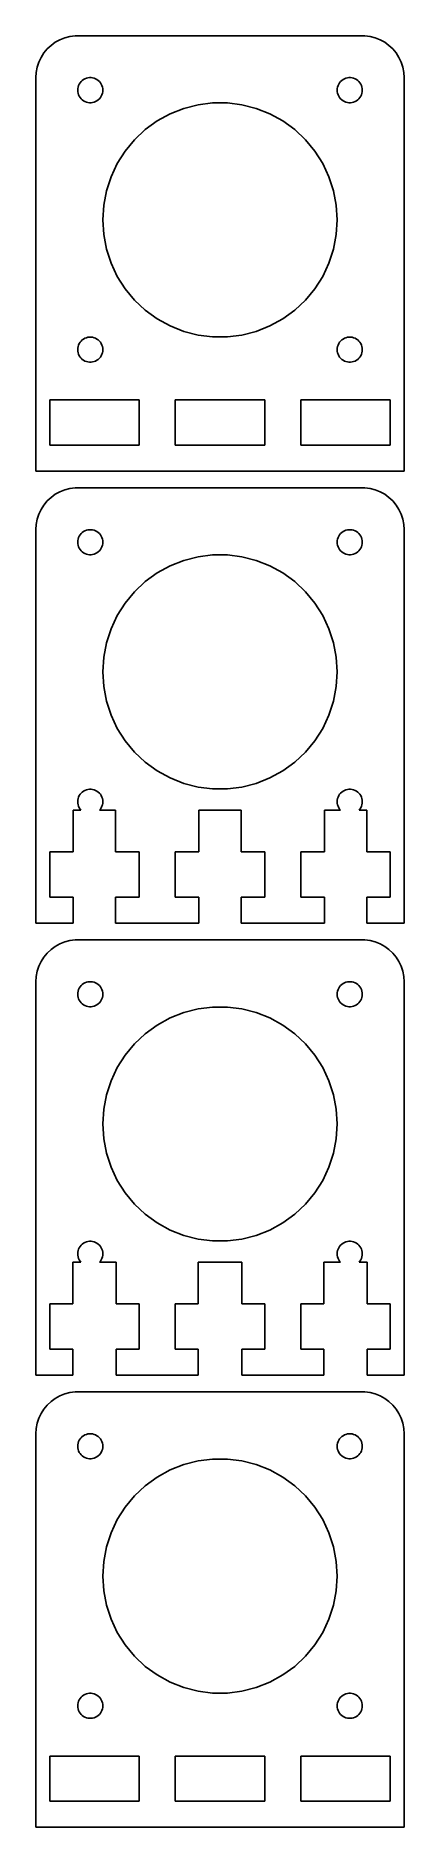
# Model space of a CAD drawing. Header units: metres. Extents: x -22 to 22, y -30 to 184.
import ezdxf

# ---------------------------------------------------------------- set-up
doc = ezdxf.new("R2010")
doc.units = ezdxf.units.M

msp = doc.modelspace()

# ---------------------------------------------------------------- linework, layer by layer
for p, q in [((-21.0451, 181.939), (-21.3815, 181.409)), ((-20.6448, 182.423), (-21.0451, 181.939)), ((-20.1871, 182.853), (-20.6448, 182.423)), ((-19.6791, 183.222), (-20.1871, 182.853)), ((-19.1289, 183.524), (-19.6791, 183.222)), ((-18.5451, 183.755), (-19.1289, 183.524)), ((-17.9369, 183.911), (-18.5451, 183.755)), ((-17.3139, 183.99), (-17.9369, 183.911)), ((17.3139, 183.99), (-17.3139, 183.99)), ((17.9369, 183.911), (17.3139, 183.99)), ((18.5451, 183.755), (17.9369, 183.911)), ((19.1289, 183.524), (18.5451, 183.755)), ((19.6791, 183.222), (19.1289, 183.524)), ((20.1871, 182.853), (19.6791, 183.222)), ((20.6448, 182.423), (20.1871, 182.853)), ((21.0451, 181.939), (20.6448, 182.423)), ((21.3815, 181.409), (21.0451, 181.939)), ((-21.8429, 180.243), (-21.9606, 179.627)), ((-21.6489, 180.841), (-21.8429, 180.243)), ((-21.3815, 181.409), (-21.6489, 180.841)), ((21.6489, 180.841), (21.3815, 181.409)), ((21.8429, 180.243), (21.6489, 180.841)), ((21.9606, 179.627), (21.8429, 180.243)), ((-21.9606, 179.627), (-22, 179)), ((-22, 179), (-22, 132)), ((-17, 177.5), (-16.9882, 177.688)), ((-16.9882, 177.688), (-16.9529, 177.873)), ((-16.9529, 177.873), (-16.8947, 178.052)), ((-16.8947, 178.052), (-16.8145, 178.223)), ((-16.8145, 178.223), (-16.7135, 178.382)), ((-16.7135, 178.382), (-16.5934, 178.527)), ((-16.5934, 178.527), (-16.4561, 178.656)), ((-16.4561, 178.656), (-16.3037, 178.766)), ((-16.3037, 178.766), (-16.1387, 178.857)), ((-16.1387, 178.857), (-15.9635, 178.927)), ((-15.9635, 178.927), (-15.7811, 178.973)), ((-15.7811, 178.973), (-15.5942, 178.997)), ((-15.5942, 178.997), (-15.4058, 178.997)), ((-15.4058, 178.997), (-15.2189, 178.973)), ((-15.2189, 178.973), (-15.0365, 178.927)), ((-15.0365, 178.927), (-14.8613, 178.857)), ((-14.8613, 178.857), (-14.6963, 178.766)), ((-14.6963, 178.766), (-14.5439, 178.656)), ((-14.5439, 178.656), (-14.4065, 178.527)), ((-14.4065, 178.527), (-14.2865, 178.382)), ((-14.2865, 178.382), (-14.1855, 178.223)), ((-14.1855, 178.223), (-14.1053, 178.052)), ((-14.1053, 178.052), (-14.0471, 177.873)), ((-14.0471, 177.873), (-14.0118, 177.688)), ((-14.0118, 177.688), (-14, 177.5)), ((14, 177.5), (14.0118, 177.688)), ((14.0118, 177.688), (14.0471, 177.873)), ((14.0471, 177.873), (14.1053, 178.052)), ((14.1053, 178.052), (14.1855, 178.223)), ((14.1855, 178.223), (14.2865, 178.382)), ((14.2865, 178.382), (14.4065, 178.527)), ((14.4065, 178.527), (14.5439, 178.656)), ((14.5439, 178.656), (14.6963, 178.766)), ((14.6963, 178.766), (14.8613, 178.857)), ((14.8613, 178.857), (15.0365, 178.927)), ((15.0365, 178.927), (15.2189, 178.973)), ((15.2189, 178.973), (15.4058, 178.997)), ((15.4058, 178.997), (15.5942, 178.997)), ((15.5942, 178.997), (15.7811, 178.973)), ((15.7811, 178.973), (15.9635, 178.927)), ((15.9635, 178.927), (16.1387, 178.857)), ((16.1387, 178.857), (16.3037, 178.766)), ((16.3037, 178.766), (16.4561, 178.656)), ((16.4561, 178.656), (16.5934, 178.527)), ((16.5934, 178.527), (16.7135, 178.382)), ((16.7135, 178.382), (16.8145, 178.223)), ((16.8145, 178.223), (16.8947, 178.052)), ((16.8947, 178.052), (16.9529, 177.873)), ((16.9529, 177.873), (16.9882, 177.688)), ((16.9882, 177.688), (17, 177.5)), ((22, 179), (21.9606, 179.627)), ((22, 132), (22, 179)), ((-16.9882, 177.312), (-17, 177.5)), ((-16.9529, 177.127), (-16.9882, 177.312)), ((-16.8947, 176.948), (-16.9529, 177.127)), ((-16.8145, 176.777), (-16.8947, 176.948)), ((-16.7135, 176.618), (-16.8145, 176.777)), ((-16.5934, 176.473), (-16.7135, 176.618)), ((-16.4561, 176.344), (-16.5934, 176.473)), ((-16.3037, 176.234), (-16.4561, 176.344)), ((-16.1387, 176.143), (-16.3037, 176.234)), ((-15.9635, 176.073), (-16.1387, 176.143)), ((-15.7811, 176.027), (-15.9635, 176.073)), ((-15.5942, 176.003), (-15.7811, 176.027)), ((-15.4058, 176.003), (-15.5942, 176.003)), ((-15.2189, 176.027), (-15.4058, 176.003)), ((-15.0365, 176.073), (-15.2189, 176.027)), ((-14.8613, 176.143), (-15.0365, 176.073)), ((-14.6963, 176.234), (-14.8613, 176.143)), ((-14.5439, 176.344), (-14.6963, 176.234)), ((-14.4065, 176.473), (-14.5439, 176.344)), ((-14.2865, 176.618), (-14.4065, 176.473)), ((-14.1855, 176.777), (-14.2865, 176.618)), ((-14.1053, 176.948), (-14.1855, 176.777)), ((-14.0471, 177.127), (-14.1053, 176.948)), ((-14.0118, 177.312), (-14.0471, 177.127)), ((-14, 177.5), (-14.0118, 177.312)), ((-4.32623, 175.315), (-2.62334, 175.752)), ((-2.62334, 175.752), (-0.87906, 175.972)), ((-0.87906, 175.972), (0.87906, 175.972)), ((0.87906, 175.972), (2.62334, 175.752)), ((2.62334, 175.752), (4.32623, 175.315)), ((14.0118, 177.312), (14, 177.5)), ((14.0471, 177.127), (14.0118, 177.312)), ((14.1053, 176.948), (14.0471, 177.127)), ((14.1855, 176.777), (14.1053, 176.948)), ((14.2865, 176.618), (14.1855, 176.777)), ((14.4065, 176.473), (14.2865, 176.618)), ((14.5439, 176.344), (14.4065, 176.473)), ((14.6963, 176.234), (14.5439, 176.344)), ((14.8613, 176.143), (14.6963, 176.234)), ((15.0365, 176.073), (14.8613, 176.143)), ((15.2189, 176.027), (15.0365, 176.073)), ((15.4058, 176.003), (15.2189, 176.027)), ((15.5942, 176.003), (15.4058, 176.003)), ((15.7811, 176.027), (15.5942, 176.003)), ((15.9635, 176.073), (15.7811, 176.027)), ((16.1387, 176.143), (15.9635, 176.073)), ((16.3037, 176.234), (16.1387, 176.143)), ((16.4561, 176.344), (16.3037, 176.234)), ((16.5934, 176.473), (16.4561, 176.344)), ((16.7135, 176.618), (16.5934, 176.473)), ((16.8145, 176.777), (16.7135, 176.618)), ((16.8947, 176.948), (16.8145, 176.777)), ((16.9529, 177.127), (16.8947, 176.948)), ((16.9882, 177.312), (16.9529, 177.127)), ((17, 177.5), (16.9882, 177.312)), ((-8.92393, 172.787), (-7.50157, 173.821)), ((-7.50157, 173.821), (-5.96091, 174.668)), ((-5.96091, 174.668), (-4.32623, 175.315)), ((4.32623, 175.315), (5.96091, 174.668)), ((5.96091, 174.668), (7.50157, 173.821)), ((7.50157, 173.821), (8.92393, 172.787)), ((-11.3262, 170.229), (-10.2056, 171.584)), ((-10.2056, 171.584), (-8.92393, 172.787)), ((8.92393, 172.787), (10.2056, 171.584)), ((10.2056, 171.584), (11.3262, 170.229)), ((-12.2683, 168.745), (-11.3262, 170.229)), ((11.3262, 170.229), (12.2683, 168.745)), ((-13.5602, 165.482), (-13.0169, 167.154)), ((-13.0169, 167.154), (-12.2683, 168.745)), ((12.2683, 168.745), (13.0169, 167.154)), ((13.0169, 167.154), (13.5602, 165.482)), ((-13.8896, 163.755), (-13.5602, 165.482)), ((13.5602, 165.482), (13.8896, 163.755)), ((-14, 162), (-13.8896, 163.755)), ((13.8896, 163.755), (14, 162)), ((-13.8896, 160.245), (-14, 162)), ((14, 162), (13.8896, 160.245)), ((-13.5602, 158.518), (-13.8896, 160.245)), ((-13.0169, 156.846), (-13.5602, 158.518)), ((13.5602, 158.518), (13.0169, 156.846)), ((13.8896, 160.245), (13.5602, 158.518)), ((-12.2683, 155.255), (-13.0169, 156.846)), ((13.0169, 156.846), (12.2683, 155.255)), ((-11.3262, 153.771), (-12.2683, 155.255)), ((12.2683, 155.255), (11.3262, 153.771)), ((-10.2056, 152.416), (-11.3262, 153.771)), ((-8.92393, 151.213), (-10.2056, 152.416)), ((10.2056, 152.416), (8.92393, 151.213)), ((11.3262, 153.771), (10.2056, 152.416)), ((-7.50157, 150.179), (-8.92393, 151.213)), ((-5.96091, 149.332), (-7.50157, 150.179)), ((7.50157, 150.179), (5.96091, 149.332)), ((8.92393, 151.213), (7.50157, 150.179)), ((-16.5934, 147.527), (-16.4561, 147.656)), ((-16.4561, 147.656), (-16.3037, 147.766)), ((-16.3037, 147.766), (-16.1387, 147.857)), ((-16.1387, 147.857), (-15.9635, 147.927)), ((-15.9635, 147.927), (-15.7811, 147.973)), ((-15.7811, 147.973), (-15.5942, 147.997)), ((-15.5942, 147.997), (-15.4058, 147.997)), ((-15.4058, 147.997), (-15.2189, 147.973)), ((-15.2189, 147.973), (-15.0365, 147.927)), ((-15.0365, 147.927), (-14.8613, 147.857)), ((-14.8613, 147.857), (-14.6963, 147.766)), ((-14.6963, 147.766), (-14.5439, 147.656)), ((-14.5439, 147.656), (-14.4065, 147.527)), ((-4.32623, 148.685), (-5.96091, 149.332)), ((-2.62334, 148.248), (-4.32623, 148.685)), ((-0.87906, 148.028), (-2.62334, 148.248)), ((0.87906, 148.028), (-0.87906, 148.028)), ((2.62334, 148.248), (0.87906, 148.028)), ((4.32623, 148.685), (2.62334, 148.248)), ((5.96091, 149.332), (4.32623, 148.685)), ((14.4065, 147.527), (14.5439, 147.656)), ((14.5439, 147.656), (14.6963, 147.766)), ((14.6963, 147.766), (14.8613, 147.857)), ((14.8613, 147.857), (15.0365, 147.927)), ((15.0365, 147.927), (15.2189, 147.973)), ((15.2189, 147.973), (15.4058, 147.997)), ((15.4058, 147.997), (15.5942, 147.997)), ((15.5942, 147.997), (15.7811, 147.973)), ((15.7811, 147.973), (15.9635, 147.927)), ((15.9635, 147.927), (16.1387, 147.857)), ((16.1387, 147.857), (16.3037, 147.766)), ((16.3037, 147.766), (16.4561, 147.656)), ((16.4561, 147.656), (16.5934, 147.527)), ((-17, 146.5), (-16.9882, 146.688)), ((-16.9882, 146.312), (-17, 146.5)), ((-16.9882, 146.688), (-16.9529, 146.873)), ((-16.9529, 146.127), (-16.9882, 146.312)), ((-16.9529, 146.873), (-16.8947, 147.052)), ((-16.8947, 145.948), (-16.9529, 146.127)), ((-16.8947, 147.052), (-16.8145, 147.223)), ((-16.8145, 145.777), (-16.8947, 145.948)), ((-16.8145, 147.223), (-16.7135, 147.382)), ((-16.7135, 145.618), (-16.8145, 145.777)), ((-16.7135, 147.382), (-16.5934, 147.527)), ((-16.5934, 145.473), (-16.7135, 145.618)), ((-14.4065, 147.527), (-14.2865, 147.382)), ((-14.2865, 145.618), (-14.4065, 145.473)), ((-14.2865, 147.382), (-14.1855, 147.223)), ((-14.1855, 145.777), (-14.2865, 145.618)), ((-14.1855, 147.223), (-14.1053, 147.052)), ((-14.1053, 145.948), (-14.1855, 145.777)), ((-14.1053, 147.052), (-14.0471, 146.873)), ((-14.0471, 146.127), (-14.1053, 145.948)), ((-14.0471, 146.873), (-14.0118, 146.688)), ((-14.0118, 146.312), (-14.0471, 146.127)), ((-14.0118, 146.688), (-14, 146.5)), ((-14, 146.5), (-14.0118, 146.312)), ((14, 146.5), (14.0118, 146.688)), ((14.0118, 146.312), (14, 146.5)), ((14.0118, 146.688), (14.0471, 146.873)), ((14.0471, 146.127), (14.0118, 146.312)), ((14.0471, 146.873), (14.1053, 147.052)), ((14.1053, 145.948), (14.0471, 146.127)), ((14.1053, 147.052), (14.1855, 147.223)), ((14.1855, 145.777), (14.1053, 145.948)), ((14.1855, 147.223), (14.2865, 147.382)), ((14.2865, 145.618), (14.1855, 145.777)), ((14.2865, 147.382), (14.4065, 147.527)), ((14.4065, 145.473), (14.2865, 145.618)), ((16.5934, 147.527), (16.7135, 147.382)), ((16.7135, 145.618), (16.5934, 145.473)), ((16.7135, 147.382), (16.8145, 147.223)), ((16.8145, 145.777), (16.7135, 145.618)), ((16.8145, 147.223), (16.8947, 147.052)), ((16.8947, 145.948), (16.8145, 145.777)), ((16.8947, 147.052), (16.9529, 146.873)), ((16.9529, 146.127), (16.8947, 145.948)), ((16.9529, 146.873), (16.9882, 146.688)), ((16.9882, 146.312), (16.9529, 146.127)), ((16.9882, 146.688), (17, 146.5)), ((17, 146.5), (16.9882, 146.312)), ((-16.4561, 145.344), (-16.5934, 145.473)), ((-16.3037, 145.234), (-16.4561, 145.344)), ((-16.1387, 145.143), (-16.3037, 145.234)), ((-15.9635, 145.073), (-16.1387, 145.143)), ((-15.7811, 145.027), (-15.9635, 145.073)), ((-15.5942, 145.003), (-15.7811, 145.027)), ((-15.4058, 145.003), (-15.5942, 145.003)), ((-15.2189, 145.027), (-15.4058, 145.003)), ((-15.0365, 145.073), (-15.2189, 145.027)), ((-14.8613, 145.143), (-15.0365, 145.073)), ((-14.6963, 145.234), (-14.8613, 145.143)), ((-14.5439, 145.344), (-14.6963, 145.234)), ((-14.4065, 145.473), (-14.5439, 145.344)), ((14.5439, 145.344), (14.4065, 145.473)), ((14.6963, 145.234), (14.5439, 145.344)), ((14.8613, 145.143), (14.6963, 145.234)), ((15.0365, 145.073), (14.8613, 145.143)), ((15.2189, 145.027), (15.0365, 145.073)), ((15.4058, 145.003), (15.2189, 145.027)), ((15.5942, 145.003), (15.4058, 145.003)), ((15.7811, 145.027), (15.5942, 145.003)), ((15.9635, 145.073), (15.7811, 145.027)), ((16.1387, 145.143), (15.9635, 145.073)), ((16.3037, 145.234), (16.1387, 145.143)), ((16.4561, 145.344), (16.3037, 145.234)), ((16.5934, 145.473), (16.4561, 145.344)), ((-20.3466, 135.1), (-20.3466, 140.5)), ((-20.3466, 140.5), (-9.65337, 140.5)), ((-9.65337, 140.5), (-9.65337, 135.1)), ((-5.34662, 135.1), (-5.34662, 140.5)), ((-5.34662, 140.5), (5.34662, 140.5)), ((5.34662, 140.5), (5.34662, 135.1)), ((9.65337, 135.1), (9.65337, 140.5)), ((9.65337, 140.5), (20.3466, 140.5)), ((20.3466, 140.5), (20.3466, 135.1)), ((-9.65337, 135.1), (-20.3466, 135.1)), ((5.34662, 135.1), (-5.34662, 135.1)), ((20.3466, 135.1), (9.65337, 135.1)), ((-22, 132), (22, 132)), ((-20.6448, 128.423), (-21.0451, 127.939)), ((-20.1871, 128.853), (-20.6448, 128.423)), ((-19.6791, 129.222), (-20.1871, 128.853)), ((-19.1289, 129.524), (-19.6791, 129.222)), ((-18.5451, 129.755), (-19.1289, 129.524)), ((-17.9369, 129.911), (-18.5451, 129.755)), ((-17.3139, 129.99), (-17.9369, 129.911)), ((17.3139, 129.99), (-17.3139, 129.99)), ((17.9369, 129.911), (17.3139, 129.99)), ((18.5451, 129.755), (17.9369, 129.911)), ((19.1289, 129.524), (18.5451, 129.755)), ((19.6791, 129.222), (19.1289, 129.524)), ((20.1871, 128.853), (19.6791, 129.222)), ((20.6448, 128.423), (20.1871, 128.853)), ((21.0451, 127.939), (20.6448, 128.423)), ((-21.6489, 126.841), (-21.8429, 126.243)), ((-21.3815, 127.409), (-21.6489, 126.841)), ((-21.0451, 127.939), (-21.3815, 127.409)), ((21.3815, 127.409), (21.0451, 127.939)), ((21.6489, 126.841), (21.3815, 127.409)), ((21.8429, 126.243), (21.6489, 126.841)), ((-21.9606, 125.627), (-22, 125)), ((-22, 125), (-22, 78)), ((-21.8429, 126.243), (-21.9606, 125.627)), ((-16.8947, 124.052), (-16.8145, 124.223)), ((-16.8145, 124.223), (-16.7135, 124.382)), ((-16.7135, 124.382), (-16.5934, 124.527)), ((-16.5934, 124.527), (-16.4561, 124.656)), ((-16.4561, 124.656), (-16.3037, 124.766)), ((-16.3037, 124.766), (-16.1387, 124.857)), ((-16.1387, 124.857), (-15.9635, 124.927)), ((-15.9635, 124.927), (-15.7811, 124.973)), ((-15.7811, 124.973), (-15.5942, 124.997)), ((-15.5942, 124.997), (-15.4058, 124.997)), ((-15.4058, 124.997), (-15.2189, 124.973)), ((-15.2189, 124.973), (-15.0365, 124.927)), ((-15.0365, 124.927), (-14.8613, 124.857)), ((-14.8613, 124.857), (-14.6963, 124.766)), ((-14.6963, 124.766), (-14.5439, 124.656)), ((-14.5439, 124.656), (-14.4065, 124.527)), ((-14.4065, 124.527), (-14.2865, 124.382)), ((-14.2865, 124.382), (-14.1855, 124.223)), ((-14.1855, 124.223), (-14.1053, 124.052)), ((14.1053, 124.052), (14.1855, 124.223)), ((14.1855, 124.223), (14.2865, 124.382)), ((14.2865, 124.382), (14.4065, 124.527)), ((14.4065, 124.527), (14.5439, 124.656)), ((14.5439, 124.656), (14.6963, 124.766)), ((14.6963, 124.766), (14.8613, 124.857)), ((14.8613, 124.857), (15.0365, 124.927)), ((15.0365, 124.927), (15.2189, 124.973)), ((15.2189, 124.973), (15.4058, 124.997)), ((15.4058, 124.997), (15.5942, 124.997)), ((15.5942, 124.997), (15.7811, 124.973)), ((15.7811, 124.973), (15.9635, 124.927)), ((15.9635, 124.927), (16.1387, 124.857)), ((16.1387, 124.857), (16.3037, 124.766)), ((16.3037, 124.766), (16.4561, 124.656)), ((16.4561, 124.656), (16.5934, 124.527)), ((16.5934, 124.527), (16.7135, 124.382)), ((16.7135, 124.382), (16.8145, 124.223)), ((16.8145, 124.223), (16.8947, 124.052)), ((21.9606, 125.627), (21.8429, 126.243)), ((22, 125), (21.9606, 125.627)), ((22, 78), (22, 125)), ((-17, 123.5), (-16.9882, 123.688)), ((-16.9882, 123.312), (-17, 123.5)), ((-16.9882, 123.688), (-16.9529, 123.873)), ((-16.9529, 123.127), (-16.9882, 123.312)), ((-16.9529, 123.873), (-16.8947, 124.052)), ((-16.8947, 122.948), (-16.9529, 123.127)), ((-16.8145, 122.777), (-16.8947, 122.948)), ((-16.7135, 122.618), (-16.8145, 122.777)), ((-16.5934, 122.473), (-16.7135, 122.618)), ((-16.4561, 122.344), (-16.5934, 122.473)), ((-16.3037, 122.234), (-16.4561, 122.344)), ((-16.1387, 122.143), (-16.3037, 122.234)), ((-15.9635, 122.073), (-16.1387, 122.143)), ((-15.7811, 122.027), (-15.9635, 122.073)), ((-15.5942, 122.003), (-15.7811, 122.027)), ((-15.4058, 122.003), (-15.5942, 122.003)), ((-15.2189, 122.027), (-15.4058, 122.003)), ((-15.0365, 122.073), (-15.2189, 122.027)), ((-14.8613, 122.143), (-15.0365, 122.073)), ((-14.6963, 122.234), (-14.8613, 122.143)), ((-14.5439, 122.344), (-14.6963, 122.234)), ((-14.4065, 122.473), (-14.5439, 122.344)), ((-14.2865, 122.618), (-14.4065, 122.473)), ((-14.1855, 122.777), (-14.2865, 122.618)), ((-14.1053, 122.948), (-14.1855, 122.777)), ((-14.1053, 124.052), (-14.0471, 123.873)), ((-14.0471, 123.127), (-14.1053, 122.948)), ((-14.0471, 123.873), (-14.0118, 123.688)), ((-14.0118, 123.312), (-14.0471, 123.127)), ((-14.0118, 123.688), (-14, 123.5)), ((-14, 123.5), (-14.0118, 123.312)), ((14, 123.5), (14.0118, 123.688)), ((14.0118, 123.312), (14, 123.5)), ((14.0118, 123.688), (14.0471, 123.873)), ((14.0471, 123.127), (14.0118, 123.312)), ((14.0471, 123.873), (14.1053, 124.052)), ((14.1053, 122.948), (14.0471, 123.127)), ((14.1855, 122.777), (14.1053, 122.948)), ((14.2865, 122.618), (14.1855, 122.777)), ((14.4065, 122.473), (14.2865, 122.618)), ((14.5439, 122.344), (14.4065, 122.473)), ((14.6963, 122.234), (14.5439, 122.344)), ((14.8613, 122.143), (14.6963, 122.234)), ((15.0365, 122.073), (14.8613, 122.143)), ((15.2189, 122.027), (15.0365, 122.073)), ((15.4058, 122.003), (15.2189, 122.027)), ((15.5942, 122.003), (15.4058, 122.003)), ((15.7811, 122.027), (15.5942, 122.003)), ((15.9635, 122.073), (15.7811, 122.027)), ((16.1387, 122.143), (15.9635, 122.073)), ((16.3037, 122.234), (16.1387, 122.143)), ((16.4561, 122.344), (16.3037, 122.234)), ((16.5934, 122.473), (16.4561, 122.344)), ((16.7135, 122.618), (16.5934, 122.473)), ((16.8145, 122.777), (16.7135, 122.618)), ((16.8947, 122.948), (16.8145, 122.777)), ((16.8947, 124.052), (16.9529, 123.873)), ((16.9529, 123.127), (16.8947, 122.948)), ((16.9529, 123.873), (16.9882, 123.688)), ((16.9882, 123.312), (16.9529, 123.127)), ((16.9882, 123.688), (17, 123.5)), ((17, 123.5), (16.9882, 123.312)), ((-7.50157, 119.821), (-5.96091, 120.668)), ((-5.96091, 120.668), (-4.32623, 121.315)), ((-4.32623, 121.315), (-2.62334, 121.752)), ((-2.62334, 121.752), (-0.87906, 121.972)), ((-0.87906, 121.972), (0.87906, 121.972)), ((0.87906, 121.972), (2.62334, 121.752)), ((2.62334, 121.752), (4.32623, 121.315)), ((4.32623, 121.315), (5.96091, 120.668)), ((5.96091, 120.668), (7.50157, 119.821)), ((-10.2056, 117.584), (-8.92393, 118.787)), ((-8.92393, 118.787), (-7.50157, 119.821)), ((7.50157, 119.821), (8.92393, 118.787)), ((8.92393, 118.787), (10.2056, 117.584)), ((-12.2683, 114.745), (-11.3262, 116.229)), ((-11.3262, 116.229), (-10.2056, 117.584)), ((10.2056, 117.584), (11.3262, 116.229)), ((11.3262, 116.229), (12.2683, 114.745)), ((-13.0169, 113.154), (-12.2683, 114.745)), ((12.2683, 114.745), (13.0169, 113.154)), ((-13.8896, 109.755), (-13.5602, 111.482)), ((-13.5602, 111.482), (-13.0169, 113.154)), ((13.0169, 113.154), (13.5602, 111.482)), ((13.5602, 111.482), (13.8896, 109.755)), ((-14, 108), (-13.8896, 109.755)), ((13.8896, 109.755), (14, 108)), ((-13.8896, 106.245), (-14, 108)), ((14, 108), (13.8896, 106.245)), ((-13.5602, 104.518), (-13.8896, 106.245)), ((13.8896, 106.245), (13.5602, 104.518)), ((-13.0169, 102.846), (-13.5602, 104.518)), ((-12.2683, 101.255), (-13.0169, 102.846)), ((13.0169, 102.846), (12.2683, 101.255)), ((13.5602, 104.518), (13.0169, 102.846)), ((-11.3262, 99.771), (-12.2683, 101.255)), ((12.2683, 101.255), (11.3262, 99.771)), ((-10.2056, 98.4164), (-11.3262, 99.771)), ((11.3262, 99.771), (10.2056, 98.4164)), ((-8.92393, 97.2128), (-10.2056, 98.4164)), ((-7.50157, 96.1794), (-8.92393, 97.2128)), ((8.92393, 97.2128), (7.50157, 96.1794)), ((10.2056, 98.4164), (8.92393, 97.2128)), ((-5.96091, 95.3324), (-7.50157, 96.1794)), ((-4.32623, 94.6852), (-5.96091, 95.3324)), ((-2.62334, 94.248), (-4.32623, 94.6852)), ((-0.87906, 94.0276), (-2.62334, 94.248)), ((2.62334, 94.248), (0.87906, 94.0276)), ((4.32623, 94.6852), (2.62334, 94.248)), ((5.96091, 95.3324), (4.32623, 94.6852)), ((7.50157, 96.1794), (5.96091, 95.3324)), ((-17, 92.5), (-16.9882, 92.688)), ((-16.9882, 92.312), (-17, 92.5)), ((-16.9882, 92.688), (-16.9529, 92.873)), ((-16.9529, 92.127), (-16.9882, 92.312)), ((-16.9529, 92.873), (-16.8947, 93.0522)), ((-16.8947, 91.9478), (-16.9529, 92.127)), ((-16.8947, 93.0522), (-16.8145, 93.2226)), ((-16.8145, 93.2226), (-16.7135, 93.3817)), ((-16.7135, 93.3817), (-16.5934, 93.5268)), ((-16.5934, 93.5268), (-16.4561, 93.6558)), ((-16.4561, 93.6558), (-16.3037, 93.7665)), ((-16.3037, 93.7665), (-16.1387, 93.8573)), ((-16.1387, 93.8573), (-15.9635, 93.9266)), ((-15.9635, 93.9266), (-15.7811, 93.9734)), ((-15.7811, 93.9734), (-15.5942, 93.9971)), ((-15.5942, 93.9971), (-15.4058, 93.9971)), ((-15.4058, 93.9971), (-15.2189, 93.9734)), ((-15.2189, 93.9734), (-15.0365, 93.9266)), ((-15.0365, 93.9266), (-14.8613, 93.8573)), ((-14.8613, 93.8573), (-14.6963, 93.7665)), ((-14.6963, 93.7665), (-14.5439, 93.6558)), ((-14.5439, 93.6558), (-14.4065, 93.5268)), ((-14.4065, 93.5268), (-14.2865, 93.3817)), ((-14.2865, 93.3817), (-14.1855, 93.2226)), ((-14.1855, 93.2226), (-14.1053, 93.0522)), ((-14.1053, 93.0522), (-14.0471, 92.873)), ((-14.0471, 92.127), (-14.1053, 91.9478)), ((-14.0471, 92.873), (-14.0118, 92.688)), ((-14.0118, 92.312), (-14.0471, 92.127)), ((-14.0118, 92.688), (-14, 92.5)), ((-14, 92.5), (-14.0118, 92.312)), ((0.87906, 94.0276), (-0.87906, 94.0276)), ((14, 92.5), (14.0118, 92.688)), ((14.0118, 92.312), (14, 92.5)), ((14.0118, 92.688), (14.0471, 92.873)), ((14.0471, 92.127), (14.0118, 92.312)), ((14.0471, 92.873), (14.1053, 93.0522)), ((14.1053, 91.9478), (14.0471, 92.127)), ((14.1053, 93.0522), (14.1855, 93.2226)), ((14.1855, 93.2226), (14.2865, 93.3817)), ((14.2865, 93.3817), (14.4065, 93.5268)), ((14.4065, 93.5268), (14.5439, 93.6558)), ((14.5439, 93.6558), (14.6963, 93.7665)), ((14.6963, 93.7665), (14.8613, 93.8573)), ((14.8613, 93.8573), (15.0365, 93.9266)), ((15.0365, 93.9266), (15.2189, 93.9734)), ((15.2189, 93.9734), (15.4058, 93.9971)), ((15.4058, 93.9971), (15.5942, 93.9971)), ((15.5942, 93.9971), (15.7811, 93.9734)), ((15.7811, 93.9734), (15.9635, 93.9266)), ((15.9635, 93.9266), (16.1387, 93.8573)), ((16.1387, 93.8573), (16.3037, 93.7665)), ((16.3037, 93.7665), (16.4561, 93.6558)), ((16.4561, 93.6558), (16.5934, 93.5268)), ((16.5934, 93.5268), (16.7135, 93.3817)), ((16.7135, 93.3817), (16.8145, 93.2226)), ((16.8145, 93.2226), (16.8947, 93.0522)), ((16.8947, 93.0522), (16.9529, 92.873)), ((16.9529, 92.127), (16.8947, 91.9478)), ((16.9529, 92.873), (16.9882, 92.688)), ((16.9882, 92.312), (16.9529, 92.127)), ((16.9882, 92.688), (17, 92.5)), ((17, 92.5), (16.9882, 92.312)), ((-17.5307, 86.5), (-17.5307, 91.5)), ((-17.5307, 91.5), (-16.6156, 91.5)), ((-16.8145, 91.7774), (-16.8947, 91.9478)), ((-16.7135, 91.6183), (-16.8145, 91.7774)), ((-16.6156, 91.5), (-16.7135, 91.6183)), ((-14.2865, 91.6183), (-14.3844, 91.5)), ((-14.3844, 91.5), (-12.4693, 91.5)), ((-14.1855, 91.7774), (-14.2865, 91.6183)), ((-14.1053, 91.9478), (-14.1855, 91.7774)), ((-12.4693, 91.5), (-12.4693, 86.5)), ((-2.53072, 86.5), (-2.53072, 91.5)), ((-2.53072, 91.5), (2.53072, 91.5)), ((2.53072, 91.5), (2.53072, 86.5)), ((12.4693, 86.5), (12.4693, 91.5)), ((12.4693, 91.5), (14.3844, 91.5)), ((14.1855, 91.7774), (14.1053, 91.9478)), ((14.2865, 91.6183), (14.1855, 91.7774)), ((14.3844, 91.5), (14.2865, 91.6183)), ((16.7135, 91.6183), (16.6156, 91.5)), ((16.6156, 91.5), (17.5307, 91.5)), ((16.8145, 91.7774), (16.7135, 91.6183)), ((16.8947, 91.9478), (16.8145, 91.7774)), ((17.5307, 91.5), (17.5307, 86.5)), ((-20.3466, 81.1), (-20.3466, 86.5)), ((-20.3466, 86.5), (-17.5307, 86.5)), ((-12.4693, 86.5), (-9.65337, 86.5)), ((-9.65337, 86.5), (-9.65337, 81.1)), ((-5.34662, 81.1), (-5.34662, 86.5)), ((-5.34662, 86.5), (-2.53072, 86.5)), ((2.53072, 86.5), (5.34662, 86.5)), ((5.34662, 86.5), (5.34662, 81.1)), ((9.65337, 81.1), (9.65337, 86.5)), ((9.65337, 86.5), (12.4693, 86.5)), ((17.5307, 86.5), (20.3466, 86.5)), ((20.3466, 86.5), (20.3466, 81.1)), ((-17.5307, 81.1), (-20.3466, 81.1)), ((-17.5307, 78), (-17.5307, 81.1)), ((-9.65337, 81.1), (-12.4693, 81.1)), ((-12.4693, 81.1), (-12.4693, 78)), ((-2.53072, 81.1), (-5.34662, 81.1)), ((-2.53072, 78), (-2.53072, 81.1)), ((5.34662, 81.1), (2.53072, 81.1)), ((2.53072, 81.1), (2.53072, 78)), ((12.4693, 81.1), (9.65337, 81.1)), ((12.4693, 78), (12.4693, 81.1)), ((20.3466, 81.1), (17.5307, 81.1)), ((17.5307, 81.1), (17.5307, 78)), ((-22, 78), (-17.5307, 78)), ((-12.4693, 78), (-2.53072, 78)), ((2.53072, 78), (12.4693, 78)), ((17.5307, 78), (22, 78)), ((-19.6791, 75.2216), (-20.1871, 74.8526)), ((-19.1289, 75.5241), (-19.6791, 75.2216)), ((-18.5451, 75.7553), (-19.1289, 75.5241)), ((-17.9369, 75.9114), (-18.5451, 75.7553)), ((-17.3139, 75.9901), (-17.9369, 75.9114)), ((17.3139, 75.9901), (-17.3139, 75.9901)), ((17.9369, 75.9114), (17.3139, 75.9901)), ((18.5451, 75.7553), (17.9369, 75.9114)), ((19.1289, 75.5241), (18.5451, 75.7553)), ((19.6791, 75.2216), (19.1289, 75.5241)), ((20.1871, 74.8526), (19.6791, 75.2216)), ((-21.6489, 72.8406), (-21.8429, 72.2434)), ((-21.3815, 73.4088), (-21.6489, 72.8406)), ((-21.0451, 73.9389), (-21.3815, 73.4088)), ((-20.6448, 74.4227), (-21.0451, 73.9389)), ((-20.1871, 74.8526), (-20.6448, 74.4227)), ((20.6448, 74.4227), (20.1871, 74.8526)), ((21.0451, 73.9389), (20.6448, 74.4227)), ((21.3815, 73.4088), (21.0451, 73.9389)), ((21.6489, 72.8406), (21.3815, 73.4088)), ((21.8429, 72.2434), (21.6489, 72.8406)), ((-21.9606, 71.6267), (-22, 71)), ((-22, 71), (-22, 24)), ((-21.8429, 72.2434), (-21.9606, 71.6267)), ((-16.5934, 70.5268), (-16.4561, 70.6558)), ((-16.4561, 70.6558), (-16.3037, 70.7665)), ((-16.3037, 70.7665), (-16.1387, 70.8572)), ((-16.1387, 70.8572), (-15.9635, 70.9266)), ((-15.9635, 70.9266), (-15.7811, 70.9734)), ((-15.7811, 70.9734), (-15.5942, 70.997)), ((-15.5942, 70.997), (-15.4058, 70.997)), ((-15.4058, 70.997), (-15.2189, 70.9734)), ((-15.2189, 70.9734), (-15.0365, 70.9266)), ((-15.0365, 70.9266), (-14.8613, 70.8572)), ((-14.8613, 70.8572), (-14.6963, 70.7665)), ((-14.6963, 70.7665), (-14.5439, 70.6558)), ((-14.5439, 70.6558), (-14.4065, 70.5268)), ((14.4065, 70.5268), (14.5439, 70.6558)), ((14.5439, 70.6558), (14.6963, 70.7665)), ((14.6963, 70.7665), (14.8613, 70.8572)), ((14.8613, 70.8572), (15.0365, 70.9266)), ((15.0365, 70.9266), (15.2189, 70.9734)), ((15.2189, 70.9734), (15.4058, 70.997)), ((15.4058, 70.997), (15.5942, 70.997)), ((15.5942, 70.997), (15.7811, 70.9734)), ((15.7811, 70.9734), (15.9635, 70.9266)), ((15.9635, 70.9266), (16.1387, 70.8572)), ((16.1387, 70.8572), (16.3037, 70.7665)), ((16.3037, 70.7665), (16.4561, 70.6558)), ((16.4561, 70.6558), (16.5934, 70.5268)), ((21.9606, 71.6267), (21.8429, 72.2434)), ((22, 71), (21.9606, 71.6267)), ((22, 24), (22, 71)), ((-17, 69.5), (-16.9882, 69.688)), ((-16.9882, 69.312), (-17, 69.5)), ((-16.9882, 69.688), (-16.9529, 69.873)), ((-16.9529, 69.127), (-16.9882, 69.312)), ((-16.9529, 69.873), (-16.8947, 70.0522)), ((-16.8947, 68.9478), (-16.9529, 69.127)), ((-16.8947, 70.0522), (-16.8145, 70.2226)), ((-16.8145, 68.7774), (-16.8947, 68.9478)), ((-16.8145, 70.2226), (-16.7135, 70.3817)), ((-16.7135, 68.6183), (-16.8145, 68.7774)), ((-16.7135, 70.3817), (-16.5934, 70.5268)), ((-16.5934, 68.4732), (-16.7135, 68.6183)), ((-14.4065, 70.5268), (-14.2865, 70.3817)), ((-14.2865, 68.6183), (-14.4065, 68.4732)), ((-14.2865, 70.3817), (-14.1855, 70.2226)), ((-14.1855, 68.7774), (-14.2865, 68.6183)), ((-14.1855, 70.2226), (-14.1053, 70.0522)), ((-14.1053, 68.9478), (-14.1855, 68.7774)), ((-14.1053, 70.0522), (-14.0471, 69.873)), ((-14.0471, 69.127), (-14.1053, 68.9478)), ((-14.0471, 69.873), (-14.0118, 69.688)), ((-14.0118, 69.312), (-14.0471, 69.127)), ((-14.0118, 69.688), (-14, 69.5)), ((-14, 69.5), (-14.0118, 69.312)), ((14, 69.5), (14.0118, 69.688)), ((14.0118, 69.312), (14, 69.5)), ((14.0118, 69.688), (14.0471, 69.873)), ((14.0471, 69.127), (14.0118, 69.312)), ((14.0471, 69.873), (14.1053, 70.0522)), ((14.1053, 68.9478), (14.0471, 69.127)), ((14.1053, 70.0522), (14.1855, 70.2226)), ((14.1855, 68.7774), (14.1053, 68.9478)), ((14.1855, 70.2226), (14.2865, 70.3817)), ((14.2865, 68.6183), (14.1855, 68.7774)), ((14.2865, 70.3817), (14.4065, 70.5268)), ((14.4065, 68.4732), (14.2865, 68.6183)), ((16.5934, 70.5268), (16.7135, 70.3817)), ((16.7135, 68.6183), (16.5934, 68.4732)), ((16.7135, 70.3817), (16.8145, 70.2226)), ((16.8145, 68.7774), (16.7135, 68.6183)), ((16.8145, 70.2226), (16.8947, 70.0522)), ((16.8947, 68.9478), (16.8145, 68.7774)), ((16.8947, 70.0522), (16.9529, 69.873)), ((16.9529, 69.127), (16.8947, 68.9478)), ((16.9529, 69.873), (16.9882, 69.688)), ((16.9882, 69.312), (16.9529, 69.127)), ((16.9882, 69.688), (17, 69.5)), ((17, 69.5), (16.9882, 69.312)), ((-16.4561, 68.3442), (-16.5934, 68.4732)), ((-16.3037, 68.2335), (-16.4561, 68.3442)), ((-16.1387, 68.1427), (-16.3037, 68.2335)), ((-15.9635, 68.0734), (-16.1387, 68.1427)), ((-15.7811, 68.0266), (-15.9635, 68.0734)), ((-15.5942, 68.0029), (-15.7811, 68.0266)), ((-15.4058, 68.0029), (-15.5942, 68.0029)), ((-15.2189, 68.0266), (-15.4058, 68.0029)), ((-15.0365, 68.0734), (-15.2189, 68.0266)), ((-14.8613, 68.1427), (-15.0365, 68.0734)), ((-14.6963, 68.2335), (-14.8613, 68.1427)), ((-14.5439, 68.3442), (-14.6963, 68.2335)), ((-14.4065, 68.4732), (-14.5439, 68.3442)), ((-7.50157, 65.8206), (-5.96091, 66.6676)), ((-5.96091, 66.6676), (-4.32623, 67.3148)), ((-4.32623, 67.3148), (-2.62334, 67.752)), ((-2.62334, 67.752), (-0.87906, 67.9724)), ((-0.87906, 67.9724), (0.87906, 67.9724)), ((0.87906, 67.9724), (2.62334, 67.752)), ((2.62334, 67.752), (4.32623, 67.3148)), ((4.32623, 67.3148), (5.96091, 66.6676)), ((5.96091, 66.6676), (7.50157, 65.8206)), ((14.5439, 68.3442), (14.4065, 68.4732)), ((14.6963, 68.2335), (14.5439, 68.3442)), ((14.8613, 68.1427), (14.6963, 68.2335)), ((15.0365, 68.0734), (14.8613, 68.1427)), ((15.2189, 68.0266), (15.0365, 68.0734)), ((15.4058, 68.0029), (15.2189, 68.0266)), ((15.5942, 68.0029), (15.4058, 68.0029)), ((15.7811, 68.0266), (15.5942, 68.0029)), ((15.9635, 68.0734), (15.7811, 68.0266)), ((16.1387, 68.1427), (15.9635, 68.0734)), ((16.3037, 68.2335), (16.1387, 68.1427)), ((16.4561, 68.3442), (16.3037, 68.2335)), ((16.5934, 68.4732), (16.4561, 68.3442)), ((-10.2056, 63.5836), (-8.92393, 64.7872)), ((-8.92393, 64.7872), (-7.50157, 65.8206)), ((7.50157, 65.8206), (8.92393, 64.7872)), ((8.92393, 64.7872), (10.2056, 63.5836)), ((-12.2683, 60.7445), (-11.3262, 62.229)), ((-11.3262, 62.229), (-10.2056, 63.5836)), ((10.2056, 63.5836), (11.3262, 62.229)), ((11.3262, 62.229), (12.2683, 60.7445)), ((-13.0169, 59.1537), (-12.2683, 60.7445)), ((12.2683, 60.7445), (13.0169, 59.1537)), ((-13.5602, 57.4816), (-13.0169, 59.1537)), ((13.0169, 59.1537), (13.5602, 57.4816)), ((-14, 54), (-13.8896, 55.7547)), ((-13.8896, 55.7547), (-13.5602, 57.4816)), ((13.5602, 57.4816), (13.8896, 55.7547)), ((13.8896, 55.7547), (14, 54)), ((-13.8896, 52.2453), (-14, 54)), ((14, 54), (13.8896, 52.2453)), ((-13.5602, 50.5184), (-13.8896, 52.2453)), ((13.8896, 52.2453), (13.5602, 50.5184)), ((-13.0169, 48.8463), (-13.5602, 50.5184)), ((13.5602, 50.5184), (13.0169, 48.8463)), ((-12.2683, 47.2555), (-13.0169, 48.8463)), ((-11.3262, 45.771), (-12.2683, 47.2555)), ((12.2683, 47.2555), (11.3262, 45.771)), ((13.0169, 48.8463), (12.2683, 47.2555)), ((-10.2056, 44.4164), (-11.3262, 45.771)), ((11.3262, 45.771), (10.2056, 44.4164)), ((-8.92393, 43.2128), (-10.2056, 44.4164)), ((-7.50157, 42.1794), (-8.92393, 43.2128)), ((8.92393, 43.2128), (7.50157, 42.1794)), ((10.2056, 44.4164), (8.92393, 43.2128)), ((-5.96091, 41.3324), (-7.50157, 42.1794)), ((-4.32623, 40.6852), (-5.96091, 41.3324)), ((-2.62334, 40.248), (-4.32623, 40.6852)), ((4.32623, 40.6852), (2.62334, 40.248)), ((5.96091, 41.3324), (4.32623, 40.6852)), ((7.50157, 42.1794), (5.96091, 41.3324)), ((-17, 38.5), (-16.9882, 38.688)), ((-16.9882, 38.688), (-16.9529, 38.873)), ((-16.9529, 38.873), (-16.8947, 39.0522)), ((-16.8947, 39.0522), (-16.8145, 39.2226)), ((-16.8145, 39.2226), (-16.7135, 39.3817)), ((-16.7135, 39.3817), (-16.5934, 39.5268)), ((-16.5934, 39.5268), (-16.4561, 39.6558)), ((-16.4561, 39.6558), (-16.3037, 39.7665)), ((-16.3037, 39.7665), (-16.1387, 39.8573)), ((-16.1387, 39.8573), (-15.9635, 39.9266)), ((-15.9635, 39.9266), (-15.7811, 39.9734)), ((-15.7811, 39.9734), (-15.5942, 39.9971)), ((-15.5942, 39.9971), (-15.4058, 39.9971)), ((-15.4058, 39.9971), (-15.2189, 39.9734)), ((-15.2189, 39.9734), (-15.0365, 39.9266)), ((-15.0365, 39.9266), (-14.8613, 39.8573)), ((-14.8613, 39.8573), (-14.6963, 39.7665)), ((-14.6963, 39.7665), (-14.5439, 39.6558)), ((-14.5439, 39.6558), (-14.4065, 39.5268)), ((-14.4065, 39.5268), (-14.2865, 39.3817)), ((-14.2865, 39.3817), (-14.1855, 39.2226)), ((-14.1855, 39.2226), (-14.1053, 39.0522)), ((-14.1053, 39.0522), (-14.0471, 38.873)), ((-14.0471, 38.873), (-14.0118, 38.688)), ((-14.0118, 38.688), (-14, 38.5)), ((-0.87906, 40.0276), (-2.62334, 40.248)), ((0.87906, 40.0276), (-0.87906, 40.0276)), ((2.62334, 40.248), (0.87906, 40.0276)), ((14, 38.5), (14.0118, 38.688)), ((14.0118, 38.688), (14.0471, 38.873)), ((14.0471, 38.873), (14.1053, 39.0522)), ((14.1053, 39.0522), (14.1855, 39.2226)), ((14.1855, 39.2226), (14.2865, 39.3817)), ((14.2865, 39.3817), (14.4065, 39.5268)), ((14.4065, 39.5268), (14.5439, 39.6558)), ((14.5439, 39.6558), (14.6963, 39.7665)), ((14.6963, 39.7665), (14.8613, 39.8573)), ((14.8613, 39.8573), (15.0365, 39.9266)), ((15.0365, 39.9266), (15.2189, 39.9734)), ((15.2189, 39.9734), (15.4058, 39.9971)), ((15.4058, 39.9971), (15.5942, 39.9971)), ((15.5942, 39.9971), (15.7811, 39.9734)), ((15.7811, 39.9734), (15.9635, 39.9266)), ((15.9635, 39.9266), (16.1387, 39.8573)), ((16.1387, 39.8573), (16.3037, 39.7665)), ((16.3037, 39.7665), (16.4561, 39.6558)), ((16.4561, 39.6558), (16.5934, 39.5268)), ((16.5934, 39.5268), (16.7135, 39.3817)), ((16.7135, 39.3817), (16.8145, 39.2226)), ((16.8145, 39.2226), (16.8947, 39.0522)), ((16.8947, 39.0522), (16.9529, 38.873)), ((16.9529, 38.873), (16.9882, 38.688)), ((16.9882, 38.688), (17, 38.5)), ((-17.5942, 32.5), (-17.5942, 37.5)), ((-17.5942, 37.5), (-16.6156, 37.5)), ((-16.9882, 38.312), (-17, 38.5)), ((-16.9529, 38.127), (-16.9882, 38.312)), ((-16.8947, 37.9478), (-16.9529, 38.127)), ((-16.8145, 37.7774), (-16.8947, 37.9478)), ((-16.7135, 37.6183), (-16.8145, 37.7774)), ((-16.6156, 37.5), (-16.7135, 37.6183)), ((-14.2865, 37.6183), (-14.3844, 37.5)), ((-14.3844, 37.5), (-12.4058, 37.5)), ((-14.1855, 37.7774), (-14.2865, 37.6183)), ((-14.1053, 37.9478), (-14.1855, 37.7774)), ((-14.0471, 38.127), (-14.1053, 37.9478)), ((-14.0118, 38.312), (-14.0471, 38.127)), ((-14, 38.5), (-14.0118, 38.312)), ((-12.4058, 37.5), (-12.4058, 32.5)), ((-2.59418, 32.5), (-2.59418, 37.5)), ((-2.59418, 37.5), (2.59418, 37.5)), ((2.59418, 37.5), (2.59418, 32.5)), ((12.4058, 32.5), (12.4058, 37.5)), ((12.4058, 37.5), (14.3844, 37.5)), ((14.0118, 38.312), (14, 38.5)), ((14.0471, 38.127), (14.0118, 38.312)), ((14.1053, 37.9478), (14.0471, 38.127)), ((14.1855, 37.7774), (14.1053, 37.9478)), ((14.2865, 37.6183), (14.1855, 37.7774)), ((14.3844, 37.5), (14.2865, 37.6183)), ((16.7135, 37.6183), (16.6156, 37.5)), ((16.6156, 37.5), (17.5942, 37.5)), ((16.8145, 37.7774), (16.7135, 37.6183)), ((16.8947, 37.9478), (16.8145, 37.7774)), ((16.9529, 38.127), (16.8947, 37.9478)), ((16.9882, 38.312), (16.9529, 38.127)), ((17, 38.5), (16.9882, 38.312)), ((17.5942, 37.5), (17.5942, 32.5)), ((-20.3466, 27.1), (-20.3466, 32.5)), ((-20.3466, 32.5), (-17.5942, 32.5)), ((-12.4058, 32.5), (-9.65337, 32.5)), ((-9.65337, 32.5), (-9.65337, 27.1)), ((-5.34662, 27.1), (-5.34662, 32.5)), ((-5.34662, 32.5), (-2.59418, 32.5)), ((2.59418, 32.5), (5.34662, 32.5)), ((5.34662, 32.5), (5.34662, 27.1)), ((9.65337, 27.1), (9.65337, 32.5)), ((9.65337, 32.5), (12.4058, 32.5)), ((17.5942, 32.5), (20.3466, 32.5)), ((20.3466, 32.5), (20.3466, 27.1)), ((-17.5942, 27.1), (-20.3466, 27.1)), ((-17.5942, 24), (-17.5942, 27.1)), ((-9.65337, 27.1), (-12.4058, 27.1)), ((-12.4058, 27.1), (-12.4058, 24)), ((-2.59418, 27.1), (-5.34662, 27.1)), ((-2.59418, 24), (-2.59418, 27.1)), ((5.34662, 27.1), (2.59418, 27.1)), ((2.59418, 27.1), (2.59418, 24)), ((12.4058, 27.1), (9.65337, 27.1)), ((12.4058, 24), (12.4058, 27.1)), ((20.3466, 27.1), (17.5942, 27.1)), ((17.5942, 27.1), (17.5942, 24)), ((-22, 24), (-17.5942, 24)), ((-12.4058, 24), (-2.59418, 24)), ((2.59418, 24), (12.4058, 24)), ((17.5942, 24), (22, 24)), ((-19.1289, 21.5241), (-19.6791, 21.2216)), ((-18.5451, 21.7553), (-19.1289, 21.5241)), ((-17.9369, 21.9114), (-18.5451, 21.7553)), ((-17.3139, 21.9901), (-17.9369, 21.9114)), ((17.3139, 21.9901), (-17.3139, 21.9901)), ((17.9369, 21.9114), (17.3139, 21.9901)), ((18.5451, 21.7553), (17.9369, 21.9114)), ((19.1289, 21.5241), (18.5451, 21.7553)), ((19.6791, 21.2216), (19.1289, 21.5241)), ((-21.3815, 19.4088), (-21.6489, 18.8406)), ((-21.0451, 19.9389), (-21.3815, 19.4088)), ((-20.6448, 20.4227), (-21.0451, 19.9389)), ((-20.1871, 20.8526), (-20.6448, 20.4227)), ((-19.6791, 21.2216), (-20.1871, 20.8526)), ((20.1871, 20.8526), (19.6791, 21.2216)), ((20.6448, 20.4227), (20.1871, 20.8526)), ((21.0451, 19.9389), (20.6448, 20.4227)), ((21.3815, 19.4088), (21.0451, 19.9389)), ((21.6489, 18.8406), (21.3815, 19.4088)), ((-21.9606, 17.6267), (-22, 17)), ((-21.8429, 18.2434), (-21.9606, 17.6267)), ((-21.6489, 18.8406), (-21.8429, 18.2434)), ((21.8429, 18.2434), (21.6489, 18.8406)), ((21.9606, 17.6267), (21.8429, 18.2434)), ((22, 17), (21.9606, 17.6267)), ((-22, 17), (-22, -30)), ((-17, 15.5), (-16.9882, 15.688)), ((-16.9882, 15.312), (-17, 15.5)), ((-16.9882, 15.688), (-16.9529, 15.873)), ((-16.9529, 15.127), (-16.9882, 15.312)), ((-16.9529, 15.873), (-16.8947, 16.0522)), ((-16.8947, 14.9478), (-16.9529, 15.127)), ((-16.8947, 16.0522), (-16.8145, 16.2226)), ((-16.8145, 16.2226), (-16.7135, 16.3817)), ((-16.7135, 16.3817), (-16.5934, 16.5268)), ((-16.5934, 16.5268), (-16.4561, 16.6558)), ((-16.4561, 16.6558), (-16.3037, 16.7665)), ((-16.3037, 16.7665), (-16.1387, 16.8572)), ((-16.1387, 16.8572), (-15.9635, 16.9266)), ((-15.9635, 16.9266), (-15.7811, 16.9734)), ((-15.7811, 16.9734), (-15.5942, 16.997)), ((-15.5942, 16.997), (-15.4058, 16.997)), ((-15.4058, 16.997), (-15.2189, 16.9734)), ((-15.2189, 16.9734), (-15.0365, 16.9266)), ((-15.0365, 16.9266), (-14.8613, 16.8572)), ((-14.8613, 16.8572), (-14.6963, 16.7665)), ((-14.6963, 16.7665), (-14.5439, 16.6558)), ((-14.5439, 16.6558), (-14.4065, 16.5268)), ((-14.4065, 16.5268), (-14.2865, 16.3817)), ((-14.2865, 16.3817), (-14.1855, 16.2226)), ((-14.1855, 16.2226), (-14.1053, 16.0522)), ((-14.1053, 16.0522), (-14.0471, 15.873)), ((-14.0471, 15.127), (-14.1053, 14.9478)), ((-14.0471, 15.873), (-14.0118, 15.688)), ((-14.0118, 15.312), (-14.0471, 15.127)), ((-14.0118, 15.688), (-14, 15.5)), ((-14, 15.5), (-14.0118, 15.312)), ((14, 15.5), (14.0118, 15.688)), ((14.0118, 15.312), (14, 15.5)), ((14.0118, 15.688), (14.0471, 15.873)), ((14.0471, 15.127), (14.0118, 15.312)), ((14.0471, 15.873), (14.1053, 16.0522)), ((14.1053, 14.9478), (14.0471, 15.127)), ((14.1053, 16.0522), (14.1855, 16.2226)), ((14.1855, 16.2226), (14.2865, 16.3817)), ((14.2865, 16.3817), (14.4065, 16.5268)), ((14.4065, 16.5268), (14.5439, 16.6558)), ((14.5439, 16.6558), (14.6963, 16.7665)), ((14.6963, 16.7665), (14.8613, 16.8572)), ((14.8613, 16.8572), (15.0365, 16.9266)), ((15.0365, 16.9266), (15.2189, 16.9734)), ((15.2189, 16.9734), (15.4058, 16.997)), ((15.4058, 16.997), (15.5942, 16.997)), ((15.5942, 16.997), (15.7811, 16.9734)), ((15.7811, 16.9734), (15.9635, 16.9266)), ((15.9635, 16.9266), (16.1387, 16.8572)), ((16.1387, 16.8572), (16.3037, 16.7665)), ((16.3037, 16.7665), (16.4561, 16.6558)), ((16.4561, 16.6558), (16.5934, 16.5268)), ((16.5934, 16.5268), (16.7135, 16.3817)), ((16.7135, 16.3817), (16.8145, 16.2226)), ((16.8145, 16.2226), (16.8947, 16.0522)), ((16.8947, 16.0522), (16.9529, 15.873)), ((16.9529, 15.127), (16.8947, 14.9478)), ((16.9529, 15.873), (16.9882, 15.688)), ((16.9882, 15.312), (16.9529, 15.127)), ((16.9882, 15.688), (17, 15.5)), ((17, 15.5), (16.9882, 15.312)), ((22, -30), (22, 17)), ((-16.8145, 14.7774), (-16.8947, 14.9478)), ((-16.7135, 14.6183), (-16.8145, 14.7774)), ((-16.5934, 14.4732), (-16.7135, 14.6183)), ((-16.4561, 14.3442), (-16.5934, 14.4732)), ((-16.3037, 14.2335), (-16.4561, 14.3442)), ((-16.1387, 14.1427), (-16.3037, 14.2335)), ((-15.9635, 14.0734), (-16.1387, 14.1427)), ((-15.7811, 14.0266), (-15.9635, 14.0734)), ((-15.5942, 14.0029), (-15.7811, 14.0266)), ((-15.4058, 14.0029), (-15.5942, 14.0029)), ((-15.2189, 14.0266), (-15.4058, 14.0029)), ((-15.0365, 14.0734), (-15.2189, 14.0266)), ((-14.8613, 14.1427), (-15.0365, 14.0734)), ((-14.6963, 14.2335), (-14.8613, 14.1427)), ((-14.5439, 14.3442), (-14.6963, 14.2335)), ((-14.4065, 14.4732), (-14.5439, 14.3442)), ((-14.2865, 14.6183), (-14.4065, 14.4732)), ((-14.1855, 14.7774), (-14.2865, 14.6183)), ((-14.1053, 14.9478), (-14.1855, 14.7774)), ((-5.96091, 12.6676), (-4.32623, 13.3148)), ((-4.32623, 13.3148), (-2.62334, 13.752)), ((-2.62334, 13.752), (-0.87906, 13.9724)), ((-0.87906, 13.9724), (0.87906, 13.9724)), ((0.87906, 13.9724), (2.62334, 13.752)), ((2.62334, 13.752), (4.32623, 13.3148)), ((4.32623, 13.3148), (5.96091, 12.6676)), ((14.1855, 14.7774), (14.1053, 14.9478)), ((14.2865, 14.6183), (14.1855, 14.7774)), ((14.4065, 14.4732), (14.2865, 14.6183)), ((14.5439, 14.3442), (14.4065, 14.4732)), ((14.6963, 14.2335), (14.5439, 14.3442)), ((14.8613, 14.1427), (14.6963, 14.2335)), ((15.0365, 14.0734), (14.8613, 14.1427)), ((15.2189, 14.0266), (15.0365, 14.0734)), ((15.4058, 14.0029), (15.2189, 14.0266)), ((15.5942, 14.0029), (15.4058, 14.0029)), ((15.7811, 14.0266), (15.5942, 14.0029)), ((15.9635, 14.0734), (15.7811, 14.0266)), ((16.1387, 14.1427), (15.9635, 14.0734)), ((16.3037, 14.2335), (16.1387, 14.1427)), ((16.4561, 14.3442), (16.3037, 14.2335)), ((16.5934, 14.4732), (16.4561, 14.3442)), ((16.7135, 14.6183), (16.5934, 14.4732)), ((16.8145, 14.7774), (16.7135, 14.6183)), ((16.8947, 14.9478), (16.8145, 14.7774)), ((-10.2056, 9.58365), (-8.92393, 10.7872)), ((-8.92393, 10.7872), (-7.50157, 11.8206)), ((-7.50157, 11.8206), (-5.96091, 12.6676)), ((5.96091, 12.6676), (7.50157, 11.8206)), ((7.50157, 11.8206), (8.92393, 10.7872)), ((8.92393, 10.7872), (10.2056, 9.58365)), ((-11.3262, 8.22899), (-10.2056, 9.58365)), ((10.2056, 9.58365), (11.3262, 8.22899)), ((-13.0169, 5.15373), (-12.2683, 6.74454)), ((-12.2683, 6.74454), (-11.3262, 8.22899)), ((11.3262, 8.22899), (12.2683, 6.74454)), ((12.2683, 6.74454), (13.0169, 5.15373)), ((-13.5602, 3.48164), (-13.0169, 5.15373)), ((13.0169, 5.15373), (13.5602, 3.48164)), ((-13.8896, 1.75465), (-13.5602, 3.48164)), ((13.5602, 3.48164), (13.8896, 1.75465)), ((-14, 0), (-13.8896, 1.75465)), ((-13.8896, -1.75465), (-14, 0)), ((13.8896, 1.75465), (14, 0)), ((14, 0), (13.8896, -1.75465)), ((-13.5602, -3.48164), (-13.8896, -1.75465)), ((13.8896, -1.75465), (13.5602, -3.48164)), ((-13.0169, -5.15373), (-13.5602, -3.48164)), ((13.5602, -3.48164), (13.0169, -5.15373)), ((-12.2683, -6.74454), (-13.0169, -5.15373)), ((13.0169, -5.15373), (12.2683, -6.74454)), ((-11.3262, -8.22899), (-12.2683, -6.74454)), ((-10.2056, -9.58365), (-11.3262, -8.22899)), ((11.3262, -8.22899), (10.2056, -9.58365)), ((12.2683, -6.74454), (11.3262, -8.22899)), ((-8.92393, -10.7872), (-10.2056, -9.58365)), ((10.2056, -9.58365), (8.92393, -10.7872)), ((-7.50157, -11.8206), (-8.92393, -10.7872)), ((-5.96091, -12.6676), (-7.50157, -11.8206)), ((-4.32623, -13.3148), (-5.96091, -12.6676)), ((5.96091, -12.6676), (4.32623, -13.3148)), ((7.50157, -11.8206), (5.96091, -12.6676)), ((8.92393, -10.7872), (7.50157, -11.8206)), ((-16.9529, -15.127), (-16.8947, -14.9478)), ((-16.8947, -14.9478), (-16.8145, -14.7774)), ((-16.8145, -14.7774), (-16.7135, -14.6183)), ((-16.7135, -14.6183), (-16.5934, -14.4732)), ((-16.5934, -14.4732), (-16.4561, -14.3442)), ((-16.4561, -14.3442), (-16.3037, -14.2335)), ((-16.3037, -14.2335), (-16.1387, -14.1427)), ((-16.1387, -14.1427), (-15.9635, -14.0734)), ((-15.9635, -14.0734), (-15.7811, -14.0266)), ((-15.7811, -14.0266), (-15.5942, -14.0029)), ((-15.5942, -14.0029), (-15.4058, -14.0029)), ((-15.4058, -14.0029), (-15.2189, -14.0266)), ((-15.2189, -14.0266), (-15.0365, -14.0734)), ((-15.0365, -14.0734), (-14.8613, -14.1427)), ((-14.8613, -14.1427), (-14.6963, -14.2335)), ((-14.6963, -14.2335), (-14.5439, -14.3442)), ((-14.5439, -14.3442), (-14.4065, -14.4732)), ((-14.4065, -14.4732), (-14.2865, -14.6183)), ((-14.2865, -14.6183), (-14.1855, -14.7774)), ((-14.1855, -14.7774), (-14.1053, -14.9478)), ((-14.1053, -14.9478), (-14.0471, -15.127)), ((-2.62334, -13.752), (-4.32623, -13.3148)), ((-0.87906, -13.9724), (-2.62334, -13.752)), ((0.87906, -13.9724), (-0.87906, -13.9724)), ((2.62334, -13.752), (0.87906, -13.9724)), ((4.32623, -13.3148), (2.62334, -13.752)), ((14.0471, -15.127), (14.1053, -14.9478)), ((14.1053, -14.9478), (14.1855, -14.7774)), ((14.1855, -14.7774), (14.2865, -14.6183)), ((14.2865, -14.6183), (14.4065, -14.4732)), ((14.4065, -14.4732), (14.5439, -14.3442)), ((14.5439, -14.3442), (14.6963, -14.2335)), ((14.6963, -14.2335), (14.8613, -14.1427)), ((14.8613, -14.1427), (15.0365, -14.0734)), ((15.0365, -14.0734), (15.2189, -14.0266)), ((15.2189, -14.0266), (15.4058, -14.0029)), ((15.4058, -14.0029), (15.5942, -14.0029)), ((15.5942, -14.0029), (15.7811, -14.0266)), ((15.7811, -14.0266), (15.9635, -14.0734)), ((15.9635, -14.0734), (16.1387, -14.1427)), ((16.1387, -14.1427), (16.3037, -14.2335)), ((16.3037, -14.2335), (16.4561, -14.3442)), ((16.4561, -14.3442), (16.5934, -14.4732)), ((16.5934, -14.4732), (16.7135, -14.6183)), ((16.7135, -14.6183), (16.8145, -14.7774)), ((16.8145, -14.7774), (16.8947, -14.9478)), ((16.8947, -14.9478), (16.9529, -15.127)), ((-17, -15.5), (-16.9882, -15.312)), ((-16.9882, -15.688), (-17, -15.5)), ((-16.9882, -15.312), (-16.9529, -15.127)), ((-16.9529, -15.873), (-16.9882, -15.688)), ((-16.8947, -16.0522), (-16.9529, -15.873)), ((-16.8145, -16.2226), (-16.8947, -16.0522)), ((-16.7135, -16.3817), (-16.8145, -16.2226)), ((-16.5934, -16.5268), (-16.7135, -16.3817)), ((-16.4561, -16.6558), (-16.5934, -16.5268)), ((-16.3037, -16.7665), (-16.4561, -16.6558)), ((-16.1387, -16.8572), (-16.3037, -16.7665)), ((-15.9635, -16.9266), (-16.1387, -16.8572)), ((-15.7811, -16.9734), (-15.9635, -16.9266)), ((-15.5942, -16.997), (-15.7811, -16.9734)), ((-15.4058, -16.997), (-15.5942, -16.997)), ((-15.2189, -16.9734), (-15.4058, -16.997)), ((-15.0365, -16.9266), (-15.2189, -16.9734)), ((-14.8613, -16.8572), (-15.0365, -16.9266)), ((-14.6963, -16.7665), (-14.8613, -16.8572)), ((-14.5439, -16.6558), (-14.6963, -16.7665)), ((-14.4065, -16.5268), (-14.5439, -16.6558)), ((-14.2865, -16.3817), (-14.4065, -16.5268)), ((-14.1855, -16.2226), (-14.2865, -16.3817)), ((-14.1053, -16.0522), (-14.1855, -16.2226)), ((-14.0471, -15.873), (-14.1053, -16.0522)), ((-14.0471, -15.127), (-14.0118, -15.312)), ((-14.0118, -15.688), (-14.0471, -15.873)), ((-14.0118, -15.312), (-14, -15.5)), ((-14, -15.5), (-14.0118, -15.688)), ((14, -15.5), (14.0118, -15.312)), ((14.0118, -15.688), (14, -15.5)), ((14.0118, -15.312), (14.0471, -15.127)), ((14.0471, -15.873), (14.0118, -15.688)), ((14.1053, -16.0522), (14.0471, -15.873)), ((14.1855, -16.2226), (14.1053, -16.0522)), ((14.2865, -16.3817), (14.1855, -16.2226)), ((14.4065, -16.5268), (14.2865, -16.3817)), ((14.5439, -16.6558), (14.4065, -16.5268)), ((14.6963, -16.7665), (14.5439, -16.6558)), ((14.8613, -16.8572), (14.6963, -16.7665)), ((15.0365, -16.9266), (14.8613, -16.8572)), ((15.2189, -16.9734), (15.0365, -16.9266)), ((15.4058, -16.997), (15.2189, -16.9734)), ((15.5942, -16.997), (15.4058, -16.997)), ((15.7811, -16.9734), (15.5942, -16.997)), ((15.9635, -16.9266), (15.7811, -16.9734)), ((16.1387, -16.8572), (15.9635, -16.9266)), ((16.3037, -16.7665), (16.1387, -16.8572)), ((16.4561, -16.6558), (16.3037, -16.7665)), ((16.5934, -16.5268), (16.4561, -16.6558)), ((16.7135, -16.3817), (16.5934, -16.5268)), ((16.8145, -16.2226), (16.7135, -16.3817)), ((16.8947, -16.0522), (16.8145, -16.2226)), ((16.9529, -15.873), (16.8947, -16.0522)), ((16.9529, -15.127), (16.9882, -15.312)), ((16.9882, -15.688), (16.9529, -15.873)), ((16.9882, -15.312), (17, -15.5)), ((17, -15.5), (16.9882, -15.688)), ((-20.3466, -26.9), (-20.3466, -21.5)), ((-20.3466, -21.5), (-9.65337, -21.5)), ((-9.65337, -21.5), (-9.65337, -26.9)), ((-5.34662, -26.9), (-5.34662, -21.5)), ((-5.34662, -21.5), (5.34662, -21.5)), ((5.34662, -21.5), (5.34662, -26.9)), ((9.65337, -26.9), (9.65337, -21.5)), ((9.65337, -21.5), (20.3466, -21.5)), ((20.3466, -21.5), (20.3466, -26.9)), ((-9.65337, -26.9), (-20.3466, -26.9)), ((5.34662, -26.9), (-5.34662, -26.9)), ((20.3466, -26.9), (9.65337, -26.9)), ((-22, -30), (22, -30))]:
    msp.add_line(p, q)

doc.saveas('drawing.dxf')
